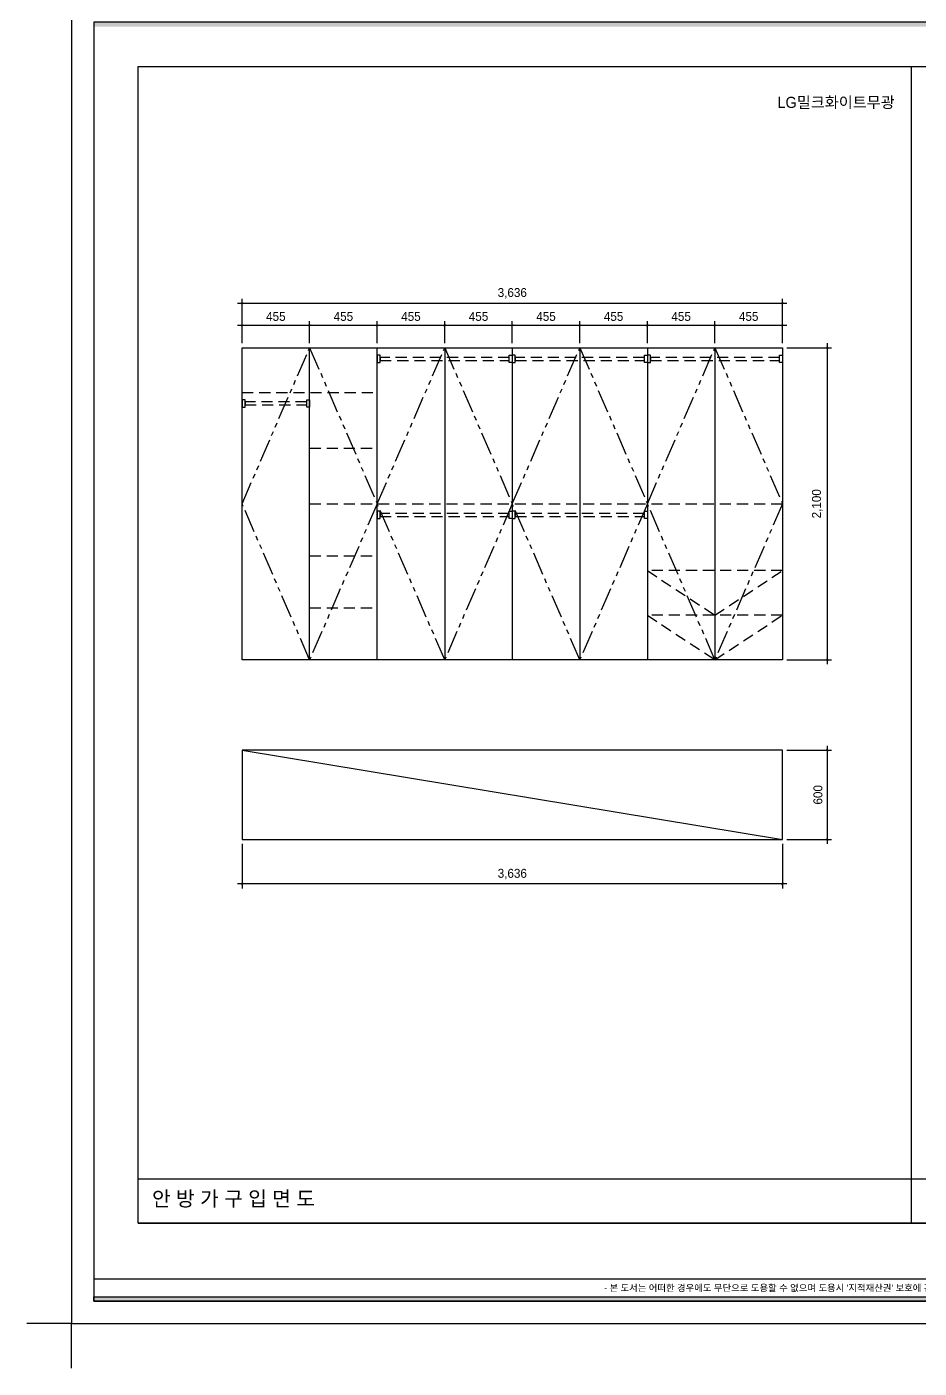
# Model space of a CAD drawing. Header units: inches. Extents: x 4138 to 127072, y -26315 to 43858.
# Drawn here: x 107338 to 113343, y 4954 to 13982 of the extents above; entities that cross this region are included whole.
import ezdxf
from ezdxf.enums import TextEntityAlignment as Align

# ---------------------------------------------------------------- set-up
doc = ezdxf.new("R2010")
doc.units = ezdxf.units.IN
doc.header["$LTSCALE"] = 50
doc.header["$MEASUREMENT"] = 0
doc.linetypes.add('HID', pattern=[2.3, 1.5, -0.8])
doc.linetypes.add('PHANTOM2', pattern=[1.25, 0.625, -0.125, 0.125, -0.125, 0.125, -0.125])
for name, color, linetype in [('0-ELC TEXT', 7, 'Continuous'), ('0-SHEET', 7, 'Continuous'), ('04_FUR', 6, 'Continuous'), ('06-FUR', 6, 'Continuous'), ('06-LIGHT', 4, 'Continuous'), ('07-DIM WAL', 5, 'Continuous'), ('3.기호.계단선', 30, 'Continuous'), ('F-SYM', 7, 'Continuous'), ('FORM(YOURNAME)-11', 1, 'Continuous')]:
    doc.layers.add(name, color=color, linetype=linetype)
doc.styles.add('HY 울릉도 L', font='')
doc.styles.add('YOURNAME', font='HY울릉도M.TTF')
doc.styles.add('코레일둥고', font='Korail_Round_Gothic_Medium.ttf')
doc.styles.get('HY 울릉도 L').set_extended_font_data('HY울릉도L')
doc.dimstyles.new('30', dxfattribs={"dimscale": 30, "dimtxt": 2, "dimasz": 1, "dimexe": 1, "dimexo": 1, "dimgap": 1, "dimtad": 1, "dimdec": 0, "dimrnd": 0.05, "dimdsep": 46, "dimlunit": 6, "dimtxsty": 'HY 울릉도 L', "dimblk": 'ARCHTICK', "dimcen": 2.5, "dimdle": 1, "dimclrd": 133, "dimclre": 133, "dimclrt": 30, "dimadec": 0, "dimazin": 0, "dimtfac": 1, "dimtdec": 0, "dimtix": 1, "dimtmove": 2, "dimatfit": 3, "dimldrblk": 'ARCHTICK', "dimfxl": 1, "dimlwd": -1, "dimlwe": -1, "dimarcsym": 0})

# ---------------------------------------------------------------- blocks, each defined once
blk = doc.blocks.new('FORM-PLAN')
at = {"layer": 'FORM(YOURNAME)-11'}
h = blk.add_hatch(color=256, dxfattribs=at)
h.dxf.hatch_style = 1
h.paths.add_polyline_path([(-71444, 55115), (10556, 55115), (10556, 54915), (-71444, 54915)])
h.paths.add_polyline_path([(-71444, -2085), (10556, -2085), (10556, -2285), (-71444, -2285)])
at = {"layer": 'Defpoints', "color": 158}
blk.add_line((1346, -1285), (-71444, -1285), dxfattribs=at)
for points in [[(-71444, -2285), (10556, -2285), (10556, 55115), (-71444, 55115)], [(-69444, 53115), (-64, 53115), (-64, 1215), (-69444, 1215)]]:
    blk.add_lwpolyline(points, close=True, dxfattribs=at)
at = {"layer": 'Defpoints', "color": 1}
blk.add_lwpolyline([(-72444, -5285), (-72444, -3285), (-74444, -3285)], dxfattribs=at)
at = {"layer": 'FORM(YOURNAME)-11', "color": 250}
blk.add_lwpolyline([(-72444, -3285), (11556, -3285), (11556, 56115), (-72444, 56115)], close=True, dxfattribs=at)
at = {"layer": 'FORM(YOURNAME)-11'}
blk.add_lwpolyline([(-71444, -2085), (10556, -2085), (10556, -2285), (-71444, -2285)], close=True, dxfattribs=at)
at = {"layer": 'FORM(YOURNAME)-11', "color": 1, "style": 'YOURNAME'}
blk.add_text("- 본 도서는 어떠한 경우에도 무단으로 도용할 수 없으며 도용시 '지적재산권' 보호에 관한 법률에 의거, 법적 분쟁이 발생합니다.  또한 본 도서에 관한 모든 저작권은 당사에 있습니다. -", height=300, dxfattribs=at).set_placement((-32990, -1685), align=Align.MIDDLE_CENTER)
at = {"layer": 'FORM(YOURNAME)-11', "color": 3, "style": 'YOURNAME'}
for tag, height, p in [('1', 450, (9905, 18188)), ('2', 450, (9905, 17544)), ('3', 450, (9905, 16257)), ('4', 450, (9905, 14326)), ('5', 515, (9905, 12009)), ('6', 515, (9905, 9757)), ('7', 515, (9905, 7504)), ('8', 515, (9905, 5252)), ('9', 515, (9905, 2999)), ('10', 515, (5655, 811)), ('11', 515, (9905, 747)), ('12', 515, (5655, -1441)), ('13', 515, (9905, -1441))]:
    blk.add_attdef(tag, text='', height=height, dxfattribs=at).set_placement(p, align=Align.MIDDLE_RIGHT)
blk = doc.blocks.new('_ARCHTICK')
at = {"color": 0, "linetype": 'ByBlock', "const_width": 0.075}
blk.add_lwpolyline([(-0.25, -0.25), (0.25, 0.25)], dxfattribs=at)
blk = doc.blocks.new('*D436')
at = {"layer": '07-DIM WAL', "color": 133, "transparency": 16777216}
for p, q in [((108756.8, 12121.9), (112452.8, 12121.9)), ((108786.8, 11851.9), (108786.8, 12151.9)), ((112422.8, 11851.9), (112422.8, 12151.9))]:
    blk.add_line(p, q, dxfattribs=at)
at = {"layer": 'Defpoints', "color": 0, "transparency": 16777216}
for p in [(112422.8, 12121.9), (108786.8, 11821.9), (112422.8, 11821.9)]:
    blk.add_point(p, dxfattribs=at)
at = {"layer": '07-DIM WAL', "color": 133, "transparency": 16777216, "xscale": 30, "yscale": 30, "zscale": 30, "rotation": 180}
blk.add_blockref('_ARCHTICK', (108786.8, 12121.9), dxfattribs=at)
at = {"layer": '07-DIM WAL', "color": 133, "transparency": 16777216, "xscale": 30, "yscale": 30, "zscale": 30}
blk.add_blockref('_ARCHTICK', (112422.8, 12121.9), dxfattribs=at)
at = {"layer": '07-DIM WAL', "color": 30, "transparency": 16777216, "insert": (110604.8, 12187.9), "char_height": 60, "attachment_point": 5, "style": 'HY 울릉도 L'}
blk.add_mtext('3,636', dxfattribs=at)
blk = doc.blocks.new('*D437')
at = {"layer": '07-DIM WAL', "color": 133, "transparency": 16777216}
for p, q in [((109271.3, 11971.9), (108756.8, 11971.9)), ((108786.8, 11851.9), (108786.8, 12001.9)), ((109241.3, 11851.9), (109241.3, 12001.9))]:
    blk.add_line(p, q, dxfattribs=at)
at = {"layer": 'Defpoints', "color": 0, "transparency": 16777216}
for p in [(108786.8, 11971.9), (108786.8, 11821.9), (109241.3, 11821.9)]:
    blk.add_point(p, dxfattribs=at)
at = {"layer": '07-DIM WAL', "color": 133, "transparency": 16777216, "xscale": 30, "yscale": 30, "zscale": 30, "rotation": 180}
blk.add_blockref('_ARCHTICK', (108786.8, 11971.9), dxfattribs=at)
at = {"layer": '07-DIM WAL', "color": 133, "transparency": 16777216, "xscale": 30, "yscale": 30, "zscale": 30}
blk.add_blockref('_ARCHTICK', (109241.3, 11971.9), dxfattribs=at)
at = {"layer": '07-DIM WAL', "color": 30, "transparency": 16777216, "insert": (109014, 12032.5), "char_height": 60, "attachment_point": 5, "style": 'HY 울릉도 L'}
blk.add_mtext('455', dxfattribs=at)
blk = doc.blocks.new('*D438')
at = {"layer": '07-DIM WAL', "color": 133, "transparency": 16777216}
for p, q in [((112722.8, 11851.9), (112722.8, 9691.9)), ((112452.8, 11821.9), (112752.8, 11821.9)), ((112452.8, 9721.9), (112752.8, 9721.9))]:
    blk.add_line(p, q, dxfattribs=at)
at = {"layer": 'Defpoints', "color": 0, "transparency": 16777216}
for p in [(112422.8, 11821.9), (112422.8, 9721.9), (112722.8, 9721.9)]:
    blk.add_point(p, dxfattribs=at)
at = {"layer": '07-DIM WAL', "color": 133, "transparency": 16777216, "xscale": 30, "yscale": 30, "zscale": 30}
for p, rotation in [((112722.8, 11821.9), 90), ((112722.8, 9721.9), 270)]:
    blk.add_blockref('_ARCHTICK', p, dxfattribs=dict(at, rotation=rotation))
at = {"layer": '07-DIM WAL', "color": 30, "transparency": 16777216, "insert": (112656.8, 10771.9), "char_height": 60, "attachment_point": 5, "rotation": 90, "style": 'HY 울릉도 L'}
blk.add_mtext('2,100', dxfattribs=at)
blk = doc.blocks.new('*D439')
at = {"layer": '07-DIM WAL', "color": 133, "transparency": 16777216}
for p, q in [((112722.8, 9143), (112722.8, 8483)), ((112452.8, 9113), (112752.8, 9113)), ((112452.8, 8513), (112752.8, 8513))]:
    blk.add_line(p, q, dxfattribs=at)
at = {"layer": 'Defpoints', "color": 0, "transparency": 16777216}
for p in [(112422.8, 9113), (112422.8, 8513), (112722.8, 8513)]:
    blk.add_point(p, dxfattribs=at)
at = {"layer": '07-DIM WAL', "color": 133, "transparency": 16777216, "xscale": 30, "yscale": 30, "zscale": 30}
for p, rotation in [((112722.8, 9113), 90), ((112722.8, 8513), 270)]:
    blk.add_blockref('_ARCHTICK', p, dxfattribs=dict(at, rotation=rotation))
at = {"layer": '07-DIM WAL', "color": 30, "transparency": 16777216, "insert": (112661.5, 8813), "char_height": 60, "attachment_point": 5, "rotation": 90, "style": 'HY 울릉도 L'}
blk.add_mtext('600', dxfattribs=at)
blk = doc.blocks.new('*D440')
at = {"layer": '07-DIM WAL', "color": 133, "transparency": 16777216}
for p, q in [((108786.8, 8483), (108786.8, 8183)), ((112422.8, 8483), (112422.8, 8183)), ((112452.8, 8213), (108756.8, 8213))]:
    blk.add_line(p, q, dxfattribs=at)
at = {"layer": 'Defpoints', "color": 0, "transparency": 16777216}
for p in [(108786.8, 8513), (112422.8, 8513), (108786.8, 8213)]:
    blk.add_point(p, dxfattribs=at)
at = {"layer": '07-DIM WAL', "color": 133, "transparency": 16777216, "xscale": 30, "yscale": 30, "zscale": 30, "rotation": 180}
blk.add_blockref('_ARCHTICK', (108786.8, 8213), dxfattribs=at)
at = {"layer": '07-DIM WAL', "color": 133, "transparency": 16777216, "xscale": 30, "yscale": 30, "zscale": 30}
blk.add_blockref('_ARCHTICK', (112422.8, 8213), dxfattribs=at)
at = {"layer": '07-DIM WAL', "color": 30, "transparency": 16777216, "insert": (110604.8, 8279), "char_height": 60, "attachment_point": 5, "style": 'HY 울릉도 L'}
blk.add_mtext('3,636', dxfattribs=at)
blk = doc.blocks.new('*D587')
at = {"layer": '07-DIM WAL', "color": 133, "transparency": 16777216}
for p, q in [((109725.8, 11971.9), (109211.3, 11971.9)), ((109241.3, 11851.9), (109241.3, 12001.9)), ((109695.8, 11851.9), (109695.8, 12001.9))]:
    blk.add_line(p, q, dxfattribs=at)
at = {"layer": 'Defpoints', "color": 0, "transparency": 16777216}
for p in [(109241.3, 11971.9), (109241.3, 11821.9), (109695.8, 11821.9)]:
    blk.add_point(p, dxfattribs=at)
at = {"layer": '07-DIM WAL', "color": 133, "transparency": 16777216, "xscale": 30, "yscale": 30, "zscale": 30, "rotation": 180}
blk.add_blockref('_ARCHTICK', (109241.3, 11971.9), dxfattribs=at)
at = {"layer": '07-DIM WAL', "color": 133, "transparency": 16777216, "xscale": 30, "yscale": 30, "zscale": 30}
blk.add_blockref('_ARCHTICK', (109695.8, 11971.9), dxfattribs=at)
at = {"layer": '07-DIM WAL', "color": 30, "transparency": 16777216, "insert": (109468.5, 12032.5), "char_height": 60, "attachment_point": 5, "style": 'HY 울릉도 L'}
blk.add_mtext('455', dxfattribs=at)
blk = doc.blocks.new('*D588')
at = {"layer": '07-DIM WAL', "color": 133, "transparency": 16777216}
for p, q in [((110180.3, 11971.9), (109665.8, 11971.9)), ((109695.8, 11851.9), (109695.8, 12001.9)), ((110150.3, 11851.9), (110150.3, 12001.9))]:
    blk.add_line(p, q, dxfattribs=at)
at = {"layer": 'Defpoints', "color": 0, "transparency": 16777216}
for p in [(109695.8, 11971.9), (109695.8, 11821.9), (110150.3, 11821.9)]:
    blk.add_point(p, dxfattribs=at)
at = {"layer": '07-DIM WAL', "color": 133, "transparency": 16777216, "xscale": 30, "yscale": 30, "zscale": 30, "rotation": 180}
blk.add_blockref('_ARCHTICK', (109695.8, 11971.9), dxfattribs=at)
at = {"layer": '07-DIM WAL', "color": 133, "transparency": 16777216, "xscale": 30, "yscale": 30, "zscale": 30}
blk.add_blockref('_ARCHTICK', (110150.3, 11971.9), dxfattribs=at)
at = {"layer": '07-DIM WAL', "color": 30, "transparency": 16777216, "insert": (109923, 12032.5), "char_height": 60, "attachment_point": 5, "style": 'HY 울릉도 L'}
blk.add_mtext('455', dxfattribs=at)
blk = doc.blocks.new('*D589')
at = {"layer": '07-DIM WAL', "color": 133, "transparency": 16777216}
for p, q in [((110634.8, 11971.9), (110120.3, 11971.9)), ((110150.3, 11851.9), (110150.3, 12001.9)), ((110604.8, 11851.9), (110604.8, 12001.9))]:
    blk.add_line(p, q, dxfattribs=at)
at = {"layer": 'Defpoints', "color": 0, "transparency": 16777216}
for p in [(110150.3, 11971.9), (110150.3, 11821.9), (110604.8, 11821.9)]:
    blk.add_point(p, dxfattribs=at)
at = {"layer": '07-DIM WAL', "color": 133, "transparency": 16777216, "xscale": 30, "yscale": 30, "zscale": 30, "rotation": 180}
blk.add_blockref('_ARCHTICK', (110150.3, 11971.9), dxfattribs=at)
at = {"layer": '07-DIM WAL', "color": 133, "transparency": 16777216, "xscale": 30, "yscale": 30, "zscale": 30}
blk.add_blockref('_ARCHTICK', (110604.8, 11971.9), dxfattribs=at)
at = {"layer": '07-DIM WAL', "color": 30, "transparency": 16777216, "insert": (110377.5, 12032.5), "char_height": 60, "attachment_point": 5, "style": 'HY 울릉도 L'}
blk.add_mtext('455', dxfattribs=at)
blk = doc.blocks.new('*D593')
at = {"layer": '07-DIM WAL', "color": 133, "transparency": 16777216}
for p, q in [((111089.3, 11971.9), (110574.8, 11971.9)), ((110604.8, 11851.9), (110604.8, 12001.9)), ((111059.3, 11851.9), (111059.3, 12001.9))]:
    blk.add_line(p, q, dxfattribs=at)
at = {"layer": 'Defpoints', "color": 0, "transparency": 16777216}
for p in [(110604.8, 11971.9), (110604.8, 11821.9), (111059.3, 11821.9)]:
    blk.add_point(p, dxfattribs=at)
at = {"layer": '07-DIM WAL', "color": 133, "transparency": 16777216, "xscale": 30, "yscale": 30, "zscale": 30, "rotation": 180}
blk.add_blockref('_ARCHTICK', (110604.8, 11971.9), dxfattribs=at)
at = {"layer": '07-DIM WAL', "color": 133, "transparency": 16777216, "xscale": 30, "yscale": 30, "zscale": 30}
blk.add_blockref('_ARCHTICK', (111059.3, 11971.9), dxfattribs=at)
at = {"layer": '07-DIM WAL', "color": 30, "transparency": 16777216, "insert": (110832, 12032.5), "char_height": 60, "attachment_point": 5, "style": 'HY 울릉도 L'}
blk.add_mtext('455', dxfattribs=at)
blk = doc.blocks.new('*D590')
at = {"layer": '07-DIM WAL', "color": 133, "transparency": 16777216}
for p, q in [((111543.8, 11971.9), (111029.3, 11971.9)), ((111059.3, 11851.9), (111059.3, 12001.9)), ((111513.8, 11851.9), (111513.8, 12001.9))]:
    blk.add_line(p, q, dxfattribs=at)
at = {"layer": 'Defpoints', "color": 0, "transparency": 16777216}
for p in [(111059.3, 11971.9), (111059.3, 11821.9), (111513.8, 11821.9)]:
    blk.add_point(p, dxfattribs=at)
at = {"layer": '07-DIM WAL', "color": 133, "transparency": 16777216, "xscale": 30, "yscale": 30, "zscale": 30, "rotation": 180}
blk.add_blockref('_ARCHTICK', (111059.3, 11971.9), dxfattribs=at)
at = {"layer": '07-DIM WAL', "color": 133, "transparency": 16777216, "xscale": 30, "yscale": 30, "zscale": 30}
blk.add_blockref('_ARCHTICK', (111513.8, 11971.9), dxfattribs=at)
at = {"layer": '07-DIM WAL', "color": 30, "transparency": 16777216, "insert": (111286.5, 12032.5), "char_height": 60, "attachment_point": 5, "style": 'HY 울릉도 L'}
blk.add_mtext('455', dxfattribs=at)
blk = doc.blocks.new('*D591')
at = {"layer": '07-DIM WAL', "color": 133, "transparency": 16777216}
for p, q in [((111998.3, 11971.9), (111483.8, 11971.9)), ((111513.8, 11851.9), (111513.8, 12001.9)), ((111968.3, 11851.9), (111968.3, 12001.9))]:
    blk.add_line(p, q, dxfattribs=at)
at = {"layer": 'Defpoints', "color": 0, "transparency": 16777216}
for p in [(111513.8, 11971.9), (111513.8, 11821.9), (111968.3, 11821.9)]:
    blk.add_point(p, dxfattribs=at)
at = {"layer": '07-DIM WAL', "color": 133, "transparency": 16777216, "xscale": 30, "yscale": 30, "zscale": 30, "rotation": 180}
blk.add_blockref('_ARCHTICK', (111513.8, 11971.9), dxfattribs=at)
at = {"layer": '07-DIM WAL', "color": 133, "transparency": 16777216, "xscale": 30, "yscale": 30, "zscale": 30}
blk.add_blockref('_ARCHTICK', (111968.3, 11971.9), dxfattribs=at)
at = {"layer": '07-DIM WAL', "color": 30, "transparency": 16777216, "insert": (111741, 12032.5), "char_height": 60, "attachment_point": 5, "style": 'HY 울릉도 L'}
blk.add_mtext('455', dxfattribs=at)
blk = doc.blocks.new('*D592')
at = {"layer": '07-DIM WAL', "color": 133, "transparency": 16777216}
for p, q in [((112452.8, 11971.9), (111938.3, 11971.9)), ((111968.3, 11851.9), (111968.3, 12001.9)), ((112422.8, 11851.9), (112422.8, 12001.9))]:
    blk.add_line(p, q, dxfattribs=at)
at = {"layer": 'Defpoints', "color": 0, "transparency": 16777216}
for p in [(111968.3, 11971.9), (111968.3, 11821.9), (112422.8, 11821.9)]:
    blk.add_point(p, dxfattribs=at)
at = {"layer": '07-DIM WAL', "color": 133, "transparency": 16777216, "xscale": 30, "yscale": 30, "zscale": 30, "rotation": 180}
blk.add_blockref('_ARCHTICK', (111968.3, 11971.9), dxfattribs=at)
at = {"layer": '07-DIM WAL', "color": 133, "transparency": 16777216, "xscale": 30, "yscale": 30, "zscale": 30}
blk.add_blockref('_ARCHTICK', (112422.8, 11971.9), dxfattribs=at)
at = {"layer": '07-DIM WAL', "color": 30, "transparency": 16777216, "insert": (112195.5, 12032.5), "char_height": 60, "attachment_point": 5, "style": 'HY 울릉도 L'}
blk.add_mtext('455', dxfattribs=at)

msp = doc.modelspace()

# ---------------------------------------------------------------- linework, layer by layer
at = {"layer": '0-SHEET'}
for p, q in [((113291.9, 5929), (113291.9, 13714)), ((108088.4, 6229), (118495.4, 6229)), ((108088.4, 5929), (118495.4, 5929))]:
    msp.add_line(p, q, dxfattribs=at)
at = {"layer": '04_FUR'}
for p, q in [((109241.3, 9721.9), (109241.3, 11821.9)), ((109695.8, 9721.9), (109695.8, 11821.9))]:
    msp.add_line(p, q, dxfattribs=at)
msp.add_lwpolyline([(108786.8, 11821.9), (112422.8, 11821.9), (112422.8, 9721.9), (108786.8, 9721.9)], close=True, dxfattribs=at)
msp.add_lwpolyline([(108786.8, 9113), (108786.8, 8513), (112422.8, 8513), (112422.8, 9113), (108786.8, 9113), (112422.8, 8513)], dxfattribs=at)
at = {"layer": '06-FUR'}
for p, q in [((110150.3, 11821.9), (110150.3, 9721.9)), ((110604.8, 11821.9), (110604.8, 9721.9)), ((111059.3, 11821.9), (111059.3, 9721.9)), ((111513.8, 11821.9), (111513.8, 9721.9)), ((111968.3, 11821.9), (111968.3, 9721.9))]:
    msp.add_line(p, q, dxfattribs=at)
at = {"layer": '06-FUR', "color": 8, "linetype": 'HID'}
for p, q in [((108786.8, 11521.9), (109695.8, 11521.9)), ((109241.3, 11146.9), (109695.8, 11146.9)), ((109241.3, 10771.9), (112422.8, 10771.9)), ((109241.3, 10421.9), (109695.8, 10421.9)), ((112422.8, 10321.9), (111513.8, 10321.9)), ((109241.3, 10071.9), (109695.8, 10071.9)), ((112422.8, 10021.9), (111513.8, 10021.9))]:
    msp.add_line(p, q, dxfattribs=at)
for points in [[(109695.8, 11721.9), (109715.8, 11721.9), (109715.8, 11771.9), (109695.8, 11771.9)], [(110584.8, 11756.9), (109715.8, 11756.9), (109715.8, 11736.9), (110584.8, 11736.9)], [(110604.8, 11721.9), (110584.8, 11721.9), (110584.8, 11771.9), (110604.8, 11771.9)], [(110604.8, 11721.9), (110624.8, 11721.9), (110624.8, 11771.9), (110604.8, 11771.9)], [(111493.8, 11756.9), (110624.8, 11756.9), (110624.8, 11736.9), (111493.8, 11736.9)], [(111513.8, 11721.9), (111493.8, 11721.9), (111493.8, 11771.9), (111513.8, 11771.9)], [(111513.8, 11721.9), (111533.8, 11721.9), (111533.8, 11771.9), (111513.8, 11771.9)], [(112402.8, 11756.9), (111533.8, 11756.9), (111533.8, 11736.9), (112402.8, 11736.9)], [(112422.8, 11721.9), (112402.8, 11721.9), (112402.8, 11771.9), (112422.8, 11771.9)], [(108786.8, 11421.9), (108806.8, 11421.9), (108806.8, 11471.9), (108786.8, 11471.9)], [(109241.3, 11421.9), (109221.3, 11421.9), (109221.3, 11471.9), (109241.3, 11471.9)], [(109221.3, 11456.9), (108806.8, 11456.9), (108806.8, 11436.9), (109221.3, 11436.9)], [(109695.8, 10671.9), (109715.8, 10671.9), (109715.8, 10721.9), (109695.8, 10721.9)], [(110584.8, 10706.9), (109715.8, 10706.9), (109715.8, 10686.9), (110584.8, 10686.9)], [(110604.8, 10671.9), (110584.8, 10671.9), (110584.8, 10721.9), (110604.8, 10721.9)], [(110604.8, 10671.9), (110624.8, 10671.9), (110624.8, 10721.9), (110604.8, 10721.9)], [(111493.8, 10706.9), (110624.8, 10706.9), (110624.8, 10686.9), (111493.8, 10686.9)], [(111513.8, 10671.9), (111493.8, 10671.9), (111493.8, 10721.9), (111513.8, 10721.9)]]:
    msp.add_lwpolyline(points, close=True, dxfattribs=at)
for points in [[(111513.8, 10321.9), (111968.3, 10021.9), (112422.8, 10321.9)], [(111513.8, 10021.9), (111968.3, 9721.9), (112422.8, 10021.9)]]:
    msp.add_lwpolyline(points, dxfattribs=at)
at = {"layer": '06-LIGHT', "color": 1, "linetype": 'PHANTOM2', "ltscale": 5}
msp.add_lwpolyline([(109241.3, 9721.9), (108786.8, 10771.9), (109241.3, 11821.9), (109695.8, 10771.9)], close=True, dxfattribs=at)
for points in [[(110150.3, 9721.9), (109695.8, 10771.9), (110150.3, 11821.9), (110604.8, 10771.9), (110150.3, 9721.9)], [(111059.3, 9721.9), (110604.8, 10771.9), (111059.3, 11821.9), (111513.8, 10771.9), (111059.3, 9721.9)], [(111968.3, 9721.9), (111513.8, 10771.9), (111968.3, 11821.9), (112422.8, 10771.9), (111968.3, 9721.9)]]:
    msp.add_lwpolyline(points, dxfattribs=at)

# ---------------------------------------------------------------- block references
at = {"layer": 'F-SYM', "xscale": 0.15, "yscale": 0.15, "zscale": 0.15}
msp.add_blockref('FORM-PLAN', (118505, 5746.7), dxfattribs=at)

# ---------------------------------------------------------------- texts
at = {"layer": '0-ELC TEXT', "style": '코레일둥고'}
msp.add_text('안 방 가 구 입 면 도', height=100, dxfattribs=at).set_placement((108180.6, 6044.9))
at = {"layer": '3.기호.계단선', "style": '코레일둥고'}
msp.add_text('LG밀크화이트무광', height=75, dxfattribs=at).set_placement((112783.2, 13436), align=Align.CENTER)

# ---------------------------------------------------------------- dimensions: what is measured, and where the dimension line sits
at = {"layer": '07-DIM WAL'}
for base, p1, p2, picture, middle in [((112422.8, 12121.9), (108786.8, 11821.9), (112422.8, 11821.9), '*D436', (110604.8, 12187.9)), ((108786.7846143, 11971.8663999), (109241.2846143, 11821.8663999), (108786.7846143, 11821.8663999), '*D437', (109014.0346143, 12032.5176889)), ((109241.2846143, 11971.8663999), (109695.7846143, 11821.8663999), (109241.2846143, 11821.8663999), '*D587', (109468.5346143, 12032.5176889)), ((109695.7846143, 11971.8663999), (110150.2846143, 11821.8663999), (109695.7846143, 11821.8663999), '*D588', (109923.0346143, 12032.5176889)), ((110150.2846143, 11971.8663999), (110604.7846143, 11821.8663999), (110150.2846143, 11821.8663999), '*D589', (110377.5346143, 12032.5176889)), ((110604.7846143, 11971.8663999), (111059.2846143, 11821.8663999), (110604.7846143, 11821.8663999), '*D593', (110832.0346143, 12032.5176889)), ((111059.2846143, 11971.8663999), (111513.7846143, 11821.8663999), (111059.2846143, 11821.8663999), '*D590', (111286.5346143, 12032.5176889)), ((111513.7846143, 11971.8663999), (111968.2846143, 11821.8663999), (111513.7846143, 11821.8663999), '*D591', (111741.0346143, 12032.5176889)), ((111968.2846143, 11971.8663999), (112422.7846143, 11821.8663999), (111968.2846143, 11821.8663999), '*D592', (112195.5346143, 12032.5176889)), ((108786.8, 8213), (112422.8, 8513), (108786.8, 8513), '*D440', (110604.8, 8279))]:
    dim = msp.add_linear_dim(base=base, p1=p1, p2=p2, dimstyle='30', dxfattribs=at)
    dim.commit()
    dim.dimension.update_dxf_attribs({"geometry": picture, "text_midpoint": middle})
for base, p1, p2, picture, middle in [((112722.8, 9721.9), (112422.8, 11821.9), (112422.8, 9721.9), '*D438', (112656.8, 10771.9)), ((112722.8, 8513), (112422.8, 9113), (112422.8, 8513), '*D439', (112661.5, 8813))]:
    dim = msp.add_linear_dim(base=base, p1=p1, p2=p2, angle=90, dimstyle='30', dxfattribs=at)
    dim.commit()
    dim.dimension.update_dxf_attribs({"geometry": picture, "text_midpoint": middle})

doc.saveas('drawing.dxf')
